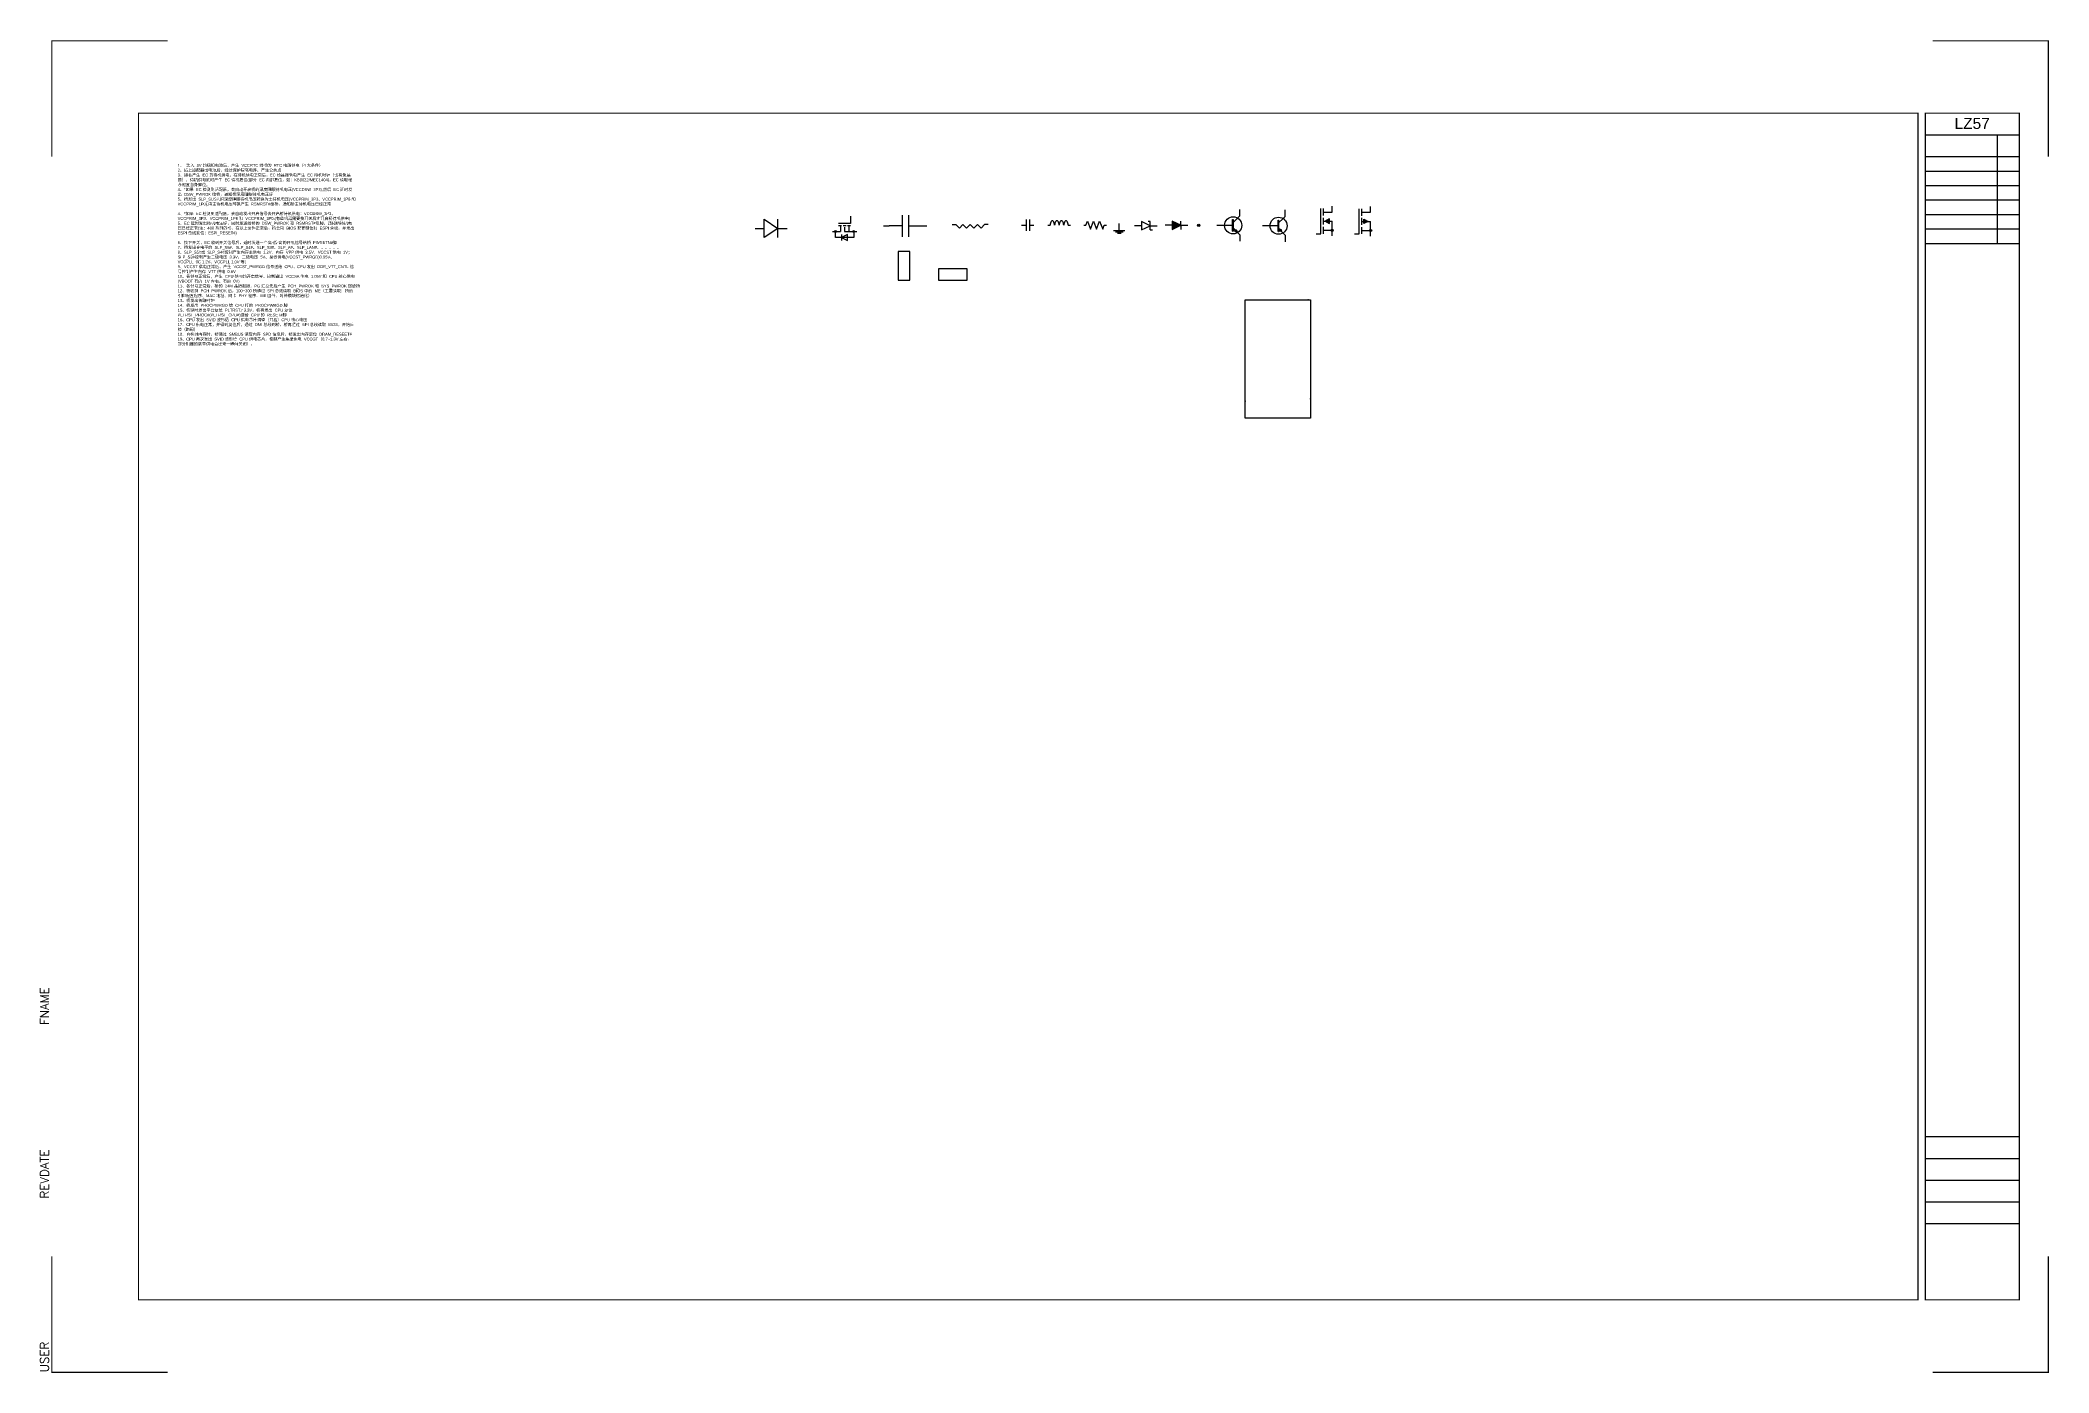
# Model space of a CAD drawing. Header units: millimetres. Extents: x 1590.7 to 1625.4, y 20432.4 to 20455.4.
import ezdxf
from ezdxf.enums import TextEntityAlignment as Align

# ---------------------------------------------------------------- set-up
doc = ezdxf.new("R2010")
doc.units = ezdxf.units.MM
doc.layers.add('OBJECT', color=7, linetype='Continuous', lineweight=25)
doc.layers.add('Title Block', color=7, linetype='Continuous')
doc.styles.add('Roman', font='ROMANS.SHX')
doc.styles.get("Standard").update_dxf_attribs({"font": 'arial.ttf'})
doc.styles.add('textstyle3', font='arial.ttf')

# ---------------------------------------------------------------- blocks, each defined once
blk = doc.blocks.new('电容')
at = {"layer": 'OBJECT', "color": 0, "linetype": 'Continuous'}
for p, q in [((-2.7, 0), (-0.7, 0)), ((-0.7, 2.5), (-0.7, -2.5)), ((0.7, 2.5), (0.7, -2.5)), ((0.7, 0), (2.7, 0))]:
    blk.add_line(p, q, dxfattribs=at)
blk = doc.blocks.new('电感')
at = {"layer": 'OBJECT', "color": 0, "linetype": 'Continuous'}
for p, q in [((-5, 0), (-4, 0)), ((4.001792, 0), (5, 0))]:
    blk.add_line(p, q, dxfattribs=at)
at = {"layer": 'OBJECT'}
for centre in [(-3, 0), (-1, 0), (1, 0), (3, 0)]:
    blk.add_ellipse(centre, major_axis=(0, 2), ratio=0.5, start_param=4.7123889804, end_param=7.853981634, dxfattribs=at)
blk = doc.blocks.new('电阻')
at = {"layer": 'OBJECT', "color": 0, "linetype": 'Continuous'}
for p, q in [((-5, 0), (-4, 0)), ((-4, 0), (-3.33, 1.75)), ((-3.33, 1.75), (-2, -1.75)), ((-2, -1.75), (-0.67, 1.75)), ((-0.67, 1.75), (0.67, -1.75)), ((0.67, -1.75), (2, 1.75)), ((2, 1.75), (3.33, -1.75)), ((3.33, -1.75), (4, 0)), ((4, 0), (5, 0))]:
    blk.add_line(p, q, dxfattribs=at)
at = {"style": 'textstyle3'}
blk.add_attdef('t', text='', height=2.5, dxfattribs=at).set_placement((-0.02, 2.81), align=Align.BOTTOM_CENTER)
blk.add_attdef('b', text='', height=2.5, dxfattribs=at).set_placement((-0.02, -3.19), align=Align.TOP_CENTER)
blk = doc.blocks.new('接地_GND')
at = {"layer": 'OBJECT', "color": 0}
for p, q in [((0, -3), (0, 0)), ((-2.5, -3), (2.5, -3)), ((-1.67, -3.62), (1.67, -3.62)), ((0.83, -4.25), (-0.83, -4.25))]:
    blk.add_line(p, q, dxfattribs=at)
blk = doc.blocks.new('稳压二极管_Zener')
for p, q in [((1.875, 1.875), (1, 1.875)), ((1.875, -1.875), (3, -1.875))]:
    blk.add_line(p, q)
at = {"layer": 'OBJECT'}
for p, q in [((-1.875, 0), (-5, 0)), ((1.875, 0), (-1.875, 1.875)), ((-1.875, 1.875), (-1.875, -1.875)), ((-1.875, -1.875), (1.875, 0)), ((1.875, -1.875), (1.875, 1.875)), ((1.875, 0), (5, 0))]:
    blk.add_line(p, q, dxfattribs=at)
blk = doc.blocks.new('二极管')
at = {"layer": 'OBJECT', "transparency": 33554687}
blk.add_hatch(color=0, dxfattribs=at).paths.add_polyline_path([(-1.875, -1.875), (1.875, 0), (-1.875, 1.875)], flags=0)
at = {"layer": 'OBJECT'}
for p, q in [((-1.875, 0), (-5, 0)), ((1.875, 0), (-1.875, 1.875)), ((-1.875, 1.875), (-1.875, -1.875)), ((-1.875, -1.875), (1.875, 0)), ((1.875, 0), (1.875, 1.875)), ((1.875, 0), (1.875, -1.875)), ((1.875, 0), (5, 0))]:
    blk.add_line(p, q, dxfattribs=at)
blk = doc.blocks.new('连接节点_Dot')
at = {"layer": 'OBJECT', "transparency": 33554687}
h = blk.add_hatch(color=0, dxfattribs=at)
edge = h.paths.add_edge_path(flags=0)
edge.add_arc((0, 0), 0.5, 0, 360)
at = {"layer": 'OBJECT', "color": 0}
blk.add_circle((0, 0), 0.5, dxfattribs=at)
blk = doc.blocks.new('三极管_NPN')
at = {"layer": 'OBJECT', "transparency": 33554687}
for points in [[(7.12, 2.5), (7.12, -2.5), (6.91, -2.5), (6.91, 2.5)], [(7.71, -2.54), (9.08, -3.2), (8.42, -1.83)]]:
    blk.add_hatch(color=9, dxfattribs=at).paths.add_polyline_path(points, flags=0)
at = {"layer": 'OBJECT'}
for p, q in [((6.91, 0), (0, 0)), ((6.91, -2.5), (6.91, 2.5)), ((6.91, 2.5), (7.12, 2.5)), ((7.12, 1.25), (9.08, 3.2)), ((7.12, 2.5), (7.12, -2.5)), ((9.08, 3.2), (10, 4.12)), ((10, 4.12), (10, 7)), ((6.91, -2.5), (7.12, -2.5)), ((7.12, -1.25), (8.06, -2.19)), ((7.71, -2.54), (8.42, -1.83)), ((7.71, -2.54), (9.08, -3.2)), ((8.42, -1.83), (9.08, -3.2)), ((10, -4.12), (9.08, -3.2)), ((10, -4.12), (10, -7))]:
    blk.add_line(p, q, dxfattribs=at)
blk.add_circle((7.12, 0), 3.75, dxfattribs=at)
blk = doc.blocks.new('三极管_PNP')
at = {"layer": 'OBJECT', "true_color": 0xc0c0c0}
for points in [[(7.12, 2.5), (7.12, -2.5), (6.91, -2.5), (6.91, 2.5)], [(8.49, -1.91), (7.12, -1.25), (7.79, -2.62)]]:
    blk.add_hatch(color=9, dxfattribs=at).paths.add_polyline_path(points, flags=0)
at = {"layer": 'OBJECT'}
for p, q in [((6.91, 0), (0, 0)), ((6.91, -2.5), (6.91, 2.5)), ((6.91, 2.5), (7.12, 2.5)), ((7.12, 1.25), (9.08, 3.2)), ((7.12, 2.5), (7.12, -2.5)), ((9.08, 3.2), (10, 4.12)), ((10, 4.12), (10, 7)), ((6.91, -2.5), (7.12, -2.5)), ((7.79, -2.62), (7.12, -1.25)), ((8.49, -1.91), (7.12, -1.25)), ((7.12, -1.25), (8.06, -2.19)), ((8.52, -1.88), (7.81, -2.59)), ((10, -4.12), (8.06, -2.19)), ((10, -4.12), (10, -7))]:
    blk.add_line(p, q, dxfattribs=at)
blk.add_circle((7.12, 0), 3.75, dxfattribs=at)
blk = doc.blocks.new('current_mark')
at = {"layer": 'OBJECT'}
blk.add_hatch(color=256, dxfattribs=at).paths.add_polyline_path([(0, -1), (0, 1), (3, 0)], flags=0)
for p, q in [((0, -1), (0, 1)), ((0, 1), (3, 0)), ((3, 0), (0, -1))]:
    blk.add_line(p, q, dxfattribs=at)
blk = doc.blocks.new('dot')
at = {"layer": 'OBJECT'}
h = blk.add_hatch(color=256, dxfattribs=at)
edge = h.paths.add_edge_path(flags=0)
edge.add_arc((0, 0), 0.5, 0, 360)
blk.add_circle((0, 0), 0.5, dxfattribs=at)
blk = doc.blocks.new('MOS管_N沟道增强型')
for p, q in [((2, 0), (2, 11)), ((3, 11), (3, 8)), ((3, 9.5), (7, 9.5)), ((7, 9.5), (7, 12)), ((0, 0), (2, 0)), ((3, 7), (3, 4)), ((3, 5.5), (7, 5.5)), ((3, 3), (3, 0)), ((3, 1.5), (7, 1.5)), ((7, -1), (7, 5.5))]:
    blk.add_line(p, q)
at = {"xscale": 0.6, "yscale": -1, "rotation": 180}
blk.add_blockref('current_mark', (5.9, 5.5), dxfattribs=at)
blk.add_blockref('dot', (7, 1.5))
blk = doc.blocks.new('MOS管_P沟道增强型')
for p, q in [((2, 0), (2, 11)), ((3, 11), (3, 8)), ((3, 9.5), (7, 9.5)), ((7, 9.5), (7, 12)), ((0, 0), (2, 0)), ((3, 7), (3, 4)), ((3, 5.5), (7, 5.5)), ((3, 3), (3, 0)), ((3, 1.5), (7, 1.5)), ((7, -1), (7, 5.5))]:
    blk.add_line(p, q)
at = {"xscale": 0.6}
blk.add_blockref('current_mark', (4.1, 5.5), dxfattribs=at)
blk.add_blockref('dot', (7, 1.5))

msp = doc.modelspace()

# ---------------------------------------------------------------- linework, layer by layer
for p, q in [((1603.412, 20451.987), (1603.412, 20452.302)), ((1604.668, 20452.228), (1604.459, 20452.228)), ((1604.459, 20452.196), (1604.512, 20452.196)), ((1604.491, 20452.196), (1604.491, 20452.092)), ((1604.538, 20452.196), (1604.59, 20452.196)), ((1604.616, 20452.196), (1604.668, 20452.196)), ((1604.637, 20452.196), (1604.637, 20452.092)), ((1604.668, 20452.353), (1604.668, 20452.228)), ((1605.237, 20452.188), (1605.331, 20452.188)), ((1605.425, 20452.188), (1605.331, 20452.188)), ((1605.556, 20452.188), (1605.425, 20452.188)), ((1605.556, 20452.375), (1605.556, 20452)), ((1605.669, 20452.375), (1605.669, 20452)), ((1605.669, 20452.188), (1605.8, 20452.188)), ((1605.8, 20452.188), (1605.987, 20452.188)), ((1606.421, 20452.211), (1606.483, 20452.211)), ((1607.046, 20452.211), (1606.983, 20452.211)), ((1603.018, 20452.144), (1603.176, 20452.144)), ((1603.412, 20452.144), (1603.569, 20452.144)), ((1604.355, 20452.092), (1604.491, 20452.092)), ((1604.407, 20451.988), (1604.407, 20452.092)), ((1604.72, 20451.988), (1604.407, 20451.988)), ((1604.512, 20452.04), (1604.512, 20451.936)), ((1604.72, 20452.092), (1604.72, 20451.988)), ((1611.487, 20450.913), (1612.613, 20450.913)), ((1611.487, 20448.868), (1611.487, 20450.913)), ((1612.613, 20450.913), (1612.613, 20448.868)), ((1612.613, 20448.868), (1611.487, 20448.868))]:
    msp.add_line(p, q)
for points in [[(1603.176, 20452.302), (1603.412, 20452.144), (1603.176, 20451.987), (1603.176, 20452.302)], [(1606.483, 20452.211), (1606.546, 20452.148), (1606.608, 20452.211)], [(1606.608, 20452.211), (1606.671, 20452.148), (1606.733, 20452.211)], [(1606.733, 20452.211), (1606.796, 20452.148), (1606.858, 20452.211)], [(1606.858, 20452.211), (1606.921, 20452.148), (1606.983, 20452.211)], [(1604.564, 20452.165), (1604.564, 20452.092), (1604.772, 20452.092)]]:
    msp.add_lwpolyline(points)
for points in [[(1604.616, 20451.936), (1604.616, 20452.04), (1604.512, 20451.988)], [(1605.49, 20451.248), (1605.69, 20451.248), (1605.69, 20451.748), (1605.49, 20451.748)], [(1606.183, 20451.448), (1606.183, 20451.248), (1606.683, 20451.248), (1606.683, 20451.448)]]:
    msp.add_lwpolyline(points, close=True)
for centre in [(1604.407, 20452.092), (1604.72, 20452.092)]:
    msp.add_circle(centre, 0.0158)
for p in [(1612.572, 20450.913), (1611.487, 20449.16), (1612.613, 20449.202)]:
    msp.add_point(p)
at = {"layer": 'Title Block'}
for p, q in [((1623.238, 20453.76), (1624.863, 20453.76)), ((1624.488, 20451.885), (1624.488, 20453.76)), ((1623.238, 20453.385), (1624.863, 20453.385)), ((1623.238, 20453.135), (1624.863, 20453.135)), ((1623.238, 20452.885), (1624.863, 20452.885)), ((1623.238, 20452.635), (1624.863, 20452.635)), ((1623.238, 20452.385), (1624.863, 20452.385)), ((1623.238, 20452.135), (1624.863, 20452.135)), ((1623.238, 20451.885), (1624.863, 20451.885)), ((1623.238, 20436.455), (1624.863, 20436.455)), ((1623.238, 20436.08), (1624.863, 20436.08)), ((1623.238, 20435.705), (1624.863, 20435.705)), ((1623.238, 20435.33), (1624.863, 20435.33)), ((1623.238, 20434.955), (1624.863, 20434.955))]:
    msp.add_line(p, q, dxfattribs=at)
at = {"layer": 'Title Block', "const_width": 0.02}
for points in [[(1590.863, 20453.385), (1590.863, 20455.385), (1592.863, 20455.385)], [(1623.363, 20455.385), (1625.363, 20455.385), (1625.363, 20453.385)], [(1590.863, 20434.385), (1590.863, 20432.385), (1592.863, 20432.385)], [(1623.363, 20432.385), (1625.363, 20432.385), (1625.363, 20434.385)]]:
    msp.add_lwpolyline(points, dxfattribs=at)
for points in [[(1592.363, 20433.635), (1623.113, 20433.635), (1623.113, 20454.135), (1592.363, 20454.135)], [(1623.238, 20433.635), (1624.863, 20433.635), (1624.863, 20454.135), (1623.238, 20454.135)]]:
    msp.add_lwpolyline(points, close=True, dxfattribs=at)

# ---------------------------------------------------------------- block references
at = {"xscale": 0.03937007874015748, "yscale": 0.03937007874015748, "zscale": 0.03937007874015748}
for name, p in [('MOS管_N沟道增强型', (1612.713, 20452.053)), ('MOS管_P沟道增强型', (1613.377, 20452.049)), ('电容', (1607.729, 20452.199)), ('电感', (1608.271, 20452.198)), ('电阻', (1608.892, 20452.198)), ('接地_GND', (1609.309, 20452.226)), ('稳压二极管_Zener', (1609.768, 20452.191)), ('二极管', (1610.299, 20452.198)), ('连接节点_Dot', (1610.683, 20452.197)), ('三极管_NPN', (1610.997, 20452.197)), ('三极管_PNP', (1611.782, 20452.19))]:
    msp.add_blockref(name, p, dxfattribs=at)

# ---------------------------------------------------------------- texts
msp.add_text('LZ57', height=0.1915).set_placement((1623.743, 20453.862))
at = {"insert": (1593.039, 20453.258), "char_height": 0.05, "attachment_point": 1}
msp.add_mtext_dynamic_manual_height_columns('\\pt34.5;1{\\fSimSun|b0|i0|c134|p2;、 装入 }3V {\\fSimSun|b0|i0|c134|p2;的纽扣电池后，产生 }VCCRTC {\\fSimSun|b0|i0|c134|p2;给桥的 }RTC {\\fSimSun|b0|i0|c134|p2;电路供电（}4 {\\fSimSun|b0|i0|c134|p2;大条件）\\P\\ptz;}2{\\fSimSun|b0|i0|c134|p2;、插上适配器或电池后，经过保护隔离电路，产生公共点\\P}3{\\fSimSun|b0|i0|c134|p2;、接着产生 }EC {\\fSimSun|b0|i0|c134|p2;的待机供电，在待机供电正常后，}EC {\\fSimSun|b0|i0|c134|p2;给晶振供电产生 }EC {\\fSimSun|b0|i0|c134|p2;待机时钟（也有免晶振），待机供电延时产生 }EC {\\fSimSun|b0|i0|c134|p2;待机复位}({\\fSimSun|b0|i0|c134|p2;部分 }EC {\\fSimSun|b0|i0|c134|p2;内部复位，如：}KB9022/MEC1404){\\fSimSun|b0|i0|c134|p2;，}EC {\\fSimSun|b0|i0|c134|p2;读取程序配置自身脚位。\\P}4{\\fSimSun|b0|i0|c134|p2;、}*{\\fSimSun|b0|i0|c134|p2;如果 }EC {\\fSimSun|b0|i0|c134|p2;检测到适配器，会自动开启桥的深度睡眠待机电压}(VCCDSW_3P3),{\\fSimSun|b0|i0|c134|p2;然后 }EC {\\fSimSun|b0|i0|c134|p2;延时发出 }DSW_PWROK {\\fSimSun|b0|i0|c134|p2;给桥，通知桥深度睡眠待机电压好\\P}5{\\fSimSun|b0|i0|c134|p2;、桥发出 }SLP_SUS#,{\\fSimSun|b0|i0|c134|p2;把深度睡眠待机电压转换为主待机电压}(VCCPRIM_3P3{\\fSimSun|b0|i0|c134|p2;、}VCCPRIM_1P8 {\\fSimSun|b0|i0|c134|p2;和 }VCCPRIM_1P0),{\\fSimSun|b0|i0|c134|p2;由主待机电压转换产生 }RSMRST#{\\fSimSun|b0|i0|c134|p2;给桥，通知桥主待机电压已经正常\\P\\P}4{\\fSimSun|b0|i0|c134|p2;、}*{\\fSimSun|b0|i0|c134|p2;如果 }EC {\\fSimSun|b0|i0|c134|p2;检测到适配器，会自动发出开启信号去开启桥待机供电：}VCCDSW_3P3{\\fSimSun|b0|i0|c134|p2;、}VCCPRIM_3P3{\\fSimSun|b0|i0|c134|p2;、}VCCPRIM_1P8 {\\fSimSun|b0|i0|c134|p2;和 }VCCPRIM_1P0,({\\fSimSun|b0|i0|c134|p2;有些机器需要按开关后才开启桥待机供电})\\P5{\\fSimSun|b0|i0|c134|p2;、}EC {\\fSimSun|b0|i0|c134|p2;延时发出待机电压好，同时发送给桥的 }DSW_PWROK {\\fSimSun|b0|i0|c134|p2;和 }RSMRST#{\\fSimSun|b0|i0|c134|p2;引脚，通知桥待机电压已经正常}({\\fSimSun|b0|i0|c134|p2;注：}400 {\\fSimSun|b0|i0|c134|p2;系列的桥，在以上条件正常后，桥会取 }BIOS {\\fSimSun|b0|i0|c134|p2;配置脚位和 }ESPI {\\fSimSun|b0|i0|c134|p2;总线，并发出 }ESPI {\\fSimSun|b0|i0|c134|p2;总线复位：}ESPI_RESET#)\\P\\P6{\\fSimSun|b0|i0|c134|p2;、按下开关，}EC {\\fSimSun|b0|i0|c134|p2;收到开关信号后，延时发送一个高}-{\\fSimSun|b0|i0|c134|p2;低}-{\\fSimSun|b0|i0|c134|p2;高的开机信号给桥 }PWRBTN#{\\fSimSun|b0|i0|c134|p2;脚\\P}7{\\fSimSun|b0|i0|c134|p2;、桥发出高电平的 }SLP_S5#{\\fSimSun|b0|i0|c134|p2;、}SLP_S4#{\\fSimSun|b0|i0|c134|p2;、}SLP_S3#{\\fSimSun|b0|i0|c134|p2;、}SLP_A#{\\fSimSun|b0|i0|c134|p2;、}SLP_LAN#{\\fSimSun|b0|i0|c134|p2;。。。。。。\\P}8{\\fSimSun|b0|i0|c134|p2;、}SLP_S5#{\\fSimSun|b0|i0|c134|p2;或 }SLP_S4#{\\fSimSun|b0|i0|c134|p2;控制产生内存主供电 }1.2V{\\fSimSun|b0|i0|c134|p2;、内存 }VPP {\\fSimSun|b0|i0|c134|p2;供电 }2.5V{\\fSimSun|b0|i0|c134|p2;、}VCCST {\\fSimSun|b0|i0|c134|p2;供电 }1V{\\fSimSun|b0|i0|c134|p2;；}SLP_S3#{\\fSimSun|b0|i0|c134|p2;控制产生二级电压 }3.3V{\\fSimSun|b0|i0|c134|p2;、二级电压 }5V{\\fSimSun|b0|i0|c134|p2;、总线供电}(VCCST_PWRGD)0.95V{\\fSimSun|b0|i0|c134|p2;、}VCCPLL_0C 1.2V{\\fSimSun|b0|i0|c134|p2;、}VCCPLL 1.0V {\\fSimSun|b0|i0|c134|p2;等；\\P}9{\\fSimSun|b0|i0|c134|p2;、}VCCST {\\fSimSun|b0|i0|c134|p2;供电正常后，产生 }VCCST_PWRGD {\\fSimSun|b0|i0|c134|p2;信号送给 }CPU{\\fSimSun|b0|i0|c134|p2;，}CPU {\\fSimSun|b0|i0|c134|p2;发出 }DDR_VTT_CNTL {\\fSimSun|b0|i0|c134|p2;信号控制产生内存 }VTT {\\fSimSun|b0|i0|c134|p2;供电 }0.6V\\P10{\\fSimSun|b0|i0|c134|p2;、各供电正常后，产生 }CPU {\\fSimSun|b0|i0|c134|p2;供电的开启信号，控制输出 }VCCSA {\\fSimSun|b0|i0|c134|p2;供电 }1.05V {\\fSimSun|b0|i0|c134|p2;和 }CPU {\\fSimSun|b0|i0|c134|p2;核心供电}(VBOOT {\\fSimSun|b0|i0|c134|p2;有的 }1V {\\fSimSun|b0|i0|c134|p2;左右，有的 }0V)\\P11{\\fSimSun|b0|i0|c134|p2;、各供电正常后，桥的 }24M {\\fSimSun|b0|i0|c134|p2;晶振起振，}PG {\\fSimSun|b0|i0|c134|p2;汇总先后产生 }PCH_PWROK {\\fSimSun|b0|i0|c134|p2;和 }SYS_PWROK {\\fSimSun|b0|i0|c134|p2;送给桥\\P}12{\\fSimSun|b0|i0|c134|p2;、桥收到 }PCH_PWROK {\\fSimSun|b0|i0|c134|p2;后，}100~300 {\\fSimSun|b0|i0|c134|p2;桥通过 }SPI {\\fSimSun|b0|i0|c134|p2;总线读取 }BIOS {\\fSimSun|b0|i0|c134|p2;中的 }ME{\\fSimSun|b0|i0|c134|p2;（主要读取：桥的引脚配置程序、}MAC {\\fSimSun|b0|i0|c134|p2;地址、网卡 }PHY {\\fSimSun|b0|i0|c134|p2;程序、}ME {\\fSimSun|b0|i0|c134|p2;固件、时钟模块初始化）\\P}13{\\fSimSun|b0|i0|c134|p2;、桥发出各路时钟\\P}14{\\fSimSun|b0|i0|c134|p2;、桥发出 }PROCPWRGD {\\fSimSun|b0|i0|c134|p2;给 }CPU {\\fSimSun|b0|i0|c134|p2;打的 }PROCPWRGD {\\fSimSun|b0|i0|c134|p2;脚\\P}15{\\fSimSun|b0|i0|c134|p2;、桥延时发出平台复位 }PLTRST# 3.3V{\\fSimSun|b0|i0|c134|p2;，桥再发出 }CPU {\\fSimSun|b0|i0|c134|p2;复位 }PLTRST_PROC#(PLTRST_CPU#){\\fSimSun|b0|i0|c134|p2;送给 }CPU {\\fSimSun|b0|i0|c134|p2;的 }RESET#{\\fSimSun|b0|i0|c134|p2;脚\\P}16{\\fSimSun|b0|i0|c134|p2;、}CPU {\\fSimSun|b0|i0|c134|p2;发出 }SVID {\\fSimSun|b0|i0|c134|p2;波形给 }CPU {\\fSimSun|b0|i0|c134|p2;供电芯片调整（开启）}CPU {\\fSimSun|b0|i0|c134|p2;核心电压\\P}17{\\fSimSun|b0|i0|c134|p2;、}CPU {\\fSimSun|b0|i0|c134|p2;供电正常，并得到复位后，通过 }DMI {\\fSimSun|b0|i0|c134|p2;总线到桥，桥再通过 }SPI {\\fSimSun|b0|i0|c134|p2;总线读取 }BIOS{\\fSimSun|b0|i0|c134|p2;，开始自检（跑码）\\P}18{\\fSimSun|b0|i0|c134|p2;、自检到内存时，桥通过 }SMBUS {\\fSimSun|b0|i0|c134|p2;读取内存 }SPD {\\fSimSun|b0|i0|c134|p2;信息后，桥发出内存复位 }DRAM_RESEET#\\P19{\\fSimSun|b0|i0|c134|p2;、}CPU {\\fSimSun|b0|i0|c134|p2;再次发出 }SVID {\\fSimSun|b0|i0|c134|p2;波形给 }CPU {\\fSimSun|b0|i0|c134|p2;供电芯片，控制产生集显供电 }VCCGT{\\fSimSun|b0|i0|c134|p2;（}0.7~1.3V {\\fSimSun|b0|i0|c134|p2;左右，部分机器的集显供电会出来一瞬间关闭）。}', width=3.06504, gutter_width=12.5, heights=[0], dxfattribs=at)
at = {"color": 0, "style": 'Roman', "flags": 8}
for tag, p in [('FNAME', (1590.813, 20438.385)), ('REVDATE', (1590.813, 20435.385)), ('USER', (1590.813, 20432.385))]:
    msp.add_attdef(tag, p, '', height=0.15, rotation=90, dxfattribs=at)

doc.saveas('drawing.dxf')
